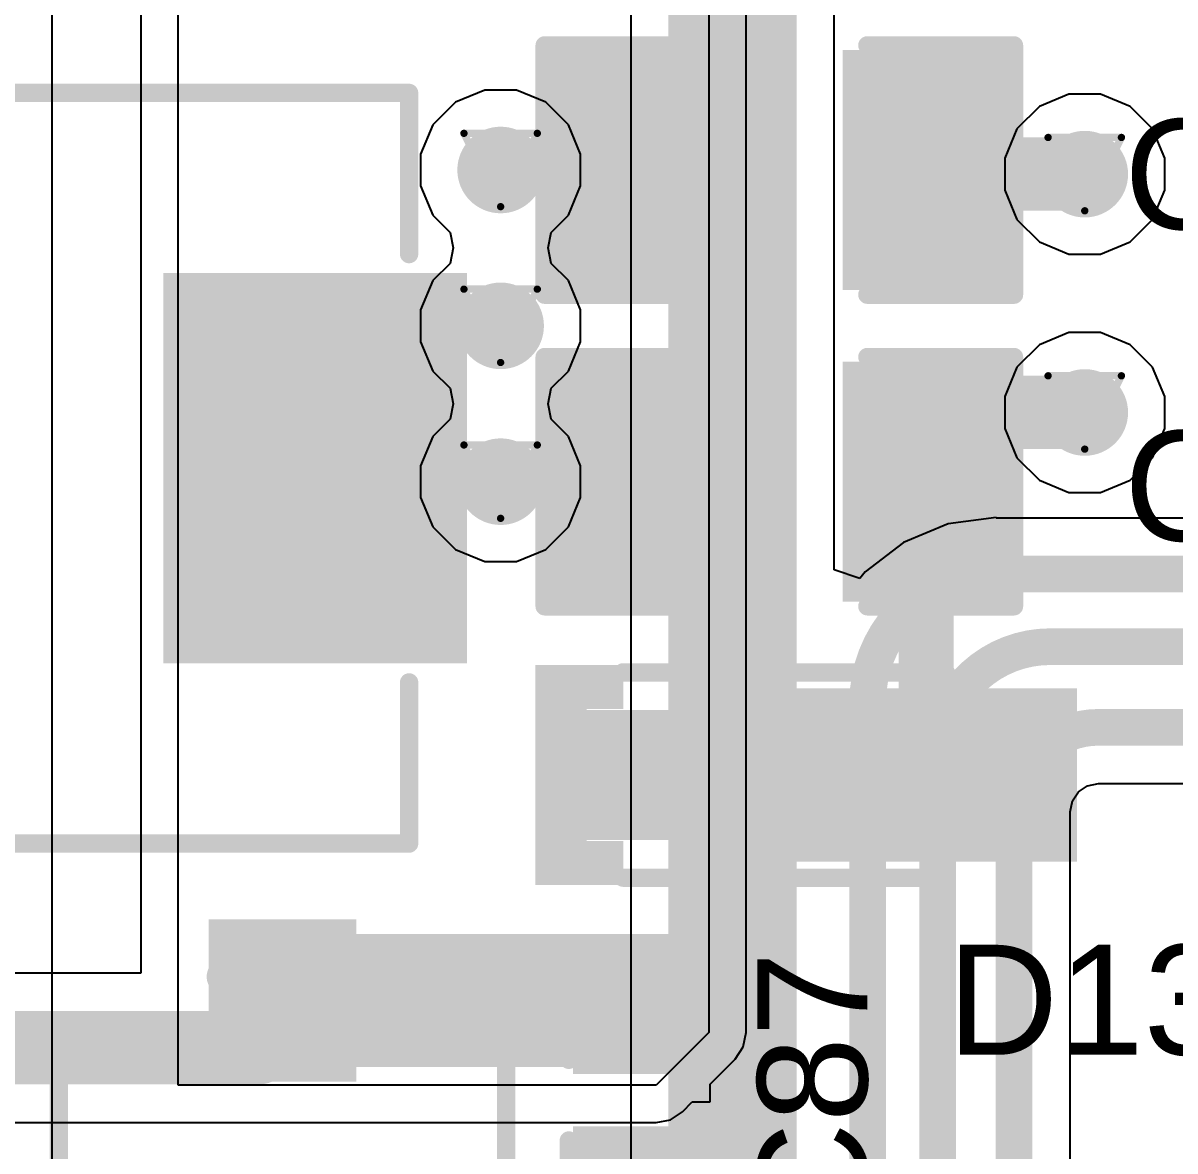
# Model space of a CAD drawing. Header units: inches. Extents: x 0 to 211, y 0 to 201.
# Drawn here: x 1.5648 to 1.8789, y 3.2425 to 3.5501 of the extents above; entities that cross this region are included whole.
import ezdxf

# ---------------------------------------------------------------- set-up
doc = ezdxf.new("R2010")
doc.units = ezdxf.units.IN
doc.header["$MEASUREMENT"] = 0
for name, color, linetype in [('Bottom Layer', 5, 'Continuous'), ('Drill Drawing', 1, 'Continuous'), ('Layer 1', 16, 'Continuous'), ('Layer 2', 76, 'Continuous'), ('Top Layer', 1, 'Continuous'), ('Top Overlay', 2, 'Continuous'), ('Top Paste', 8, 'Continuous'), ('Top Solder', 216, 'Continuous'), ('Via Holes', 16, 'Continuous')]:
    doc.layers.add(name, color=color, linetype=linetype)
doc.styles.add('Arial', font='', dxfattribs={"height": 0.2})
doc.styles.get('Arial').set_extended_font_data('Arial')

# ---------------------------------------------------------------- blocks, each defined once
blk = doc.blocks.new('M____SMP_25')
at = {"layer": 'Top Layer'}
for points in [[(-0.07677, 0.02165), (0.00197, 0.02165), (0.00197, -0.02165), (-0.07677, -0.02165)], [(0.02165, 0.01575), (0.05315, 0.01575), (0.05315, -0.01575), (0.02165, -0.01575)]]:
    blk.add_hatch(color=1, dxfattribs=at).paths.add_polyline_path(points)
at = {"layer": 'Top Overlay'}
for points in [[(0.04497, 0.018), (0.05597, 0.018), (0.05597, 0.03), (0.04497, 0.03)], [(0.06897, 0.03), (0.05497, 0.03), (0.05497, -0.03), (0.06897, -0.03)], [(0.04497, -0.03), (0.05597, -0.03), (0.05597, -0.018), (0.04497, -0.018)]]:
    blk.add_hatch(color=2, dxfattribs=at).paths.add_polyline_path(points)
at = {"layer": 'Top Paste'}
for points in [[(-0.07677, 0.02165), (0.00197, 0.02165), (0.00197, -0.02165), (-0.07677, -0.02165)], [(0.02165, 0.01575), (0.05315, 0.01575), (0.05315, -0.01575), (0.02165, -0.01575)]]:
    blk.add_hatch(color=8, dxfattribs=at).paths.add_polyline_path(points)
at = {"layer": 'Top Solder'}
for points in [[(-0.07877, 0.02365), (0.00397, 0.02365), (0.00397, -0.02365), (-0.07877, -0.02365)], [(0.01965, 0.01775), (0.05515, 0.01775), (0.05515, -0.01775), (0.01965, -0.01775)]]:
    blk.add_hatch(color=216, dxfattribs=at).paths.add_polyline_path(points)
at = {"layer": 'Top Overlay'}
for points in [[(0.045, 0.028, 0.005, 0.005, 0), (-0.043, 0.028, 0.005, 0.005, 0)], [(0.045, -0.028, 0.005, 0.005, 0), (-0.043, -0.028, 0.005, 0.005, 0)]]:
    blk.add_lwpolyline(points, format="xyseb", dxfattribs=at)
for points in [[(-0.04425, 0.028, 0.0025, 0.0025, 1), (-0.04175, 0.028, 0.0025, 0.0025, 1)], [(0.04375, 0.028, 0.0025, 0.0025, 1), (0.04625, 0.028, 0.0025, 0.0025, 1)], [(-0.04425, -0.028, 0.0025, 0.0025, 1), (-0.04175, -0.028, 0.0025, 0.0025, 1)], [(0.04375, -0.028, 0.0025, 0.0025, 1), (0.04625, -0.028, 0.0025, 0.0025, 1)]]:
    blk.add_lwpolyline(points, format="xyseb", close=True, dxfattribs=at)
blk = doc.blocks.new('SOT_23_59')
at = {"layer": 'Top Layer'}
for points in [[(-0.01614, 0.05748), (0.01614, 0.05748), (0.01614, 0.02126), (-0.01614, 0.02126)], [(-0.05354, -0.02126), (-0.02126, -0.02126), (-0.02126, -0.05748), (-0.05354, -0.05748)], [(0.02126, -0.02126), (0.05354, -0.02126), (0.05354, -0.05748), (0.02126, -0.05748)]]:
    blk.add_hatch(color=1, dxfattribs=at).paths.add_polyline_path(points)
at = {"layer": 'Top Paste'}
for points in [[(-0.01614, 0.05748), (0.01614, 0.05748), (0.01614, 0.02126), (-0.01614, 0.02126)], [(-0.05354, -0.02126), (-0.02126, -0.02126), (-0.02126, -0.05748), (-0.05354, -0.05748)], [(0.02126, -0.02126), (0.05354, -0.02126), (0.05354, -0.05748), (0.02126, -0.05748)]]:
    blk.add_hatch(color=8, dxfattribs=at).paths.add_polyline_path(points)
at = {"layer": 'Top Solder'}
for points in [[(-0.02014, 0.06148), (0.02014, 0.06148), (0.02014, 0.01726), (-0.02014, 0.01726)], [(-0.05754, -0.01726), (-0.01726, -0.01726), (-0.01726, -0.06148), (-0.05754, -0.06148)], [(0.01726, -0.01726), (0.05754, -0.01726), (0.05754, -0.06148), (0.01726, -0.06148)]]:
    blk.add_hatch(color=216, dxfattribs=at).paths.add_polyline_path(points)
at = {"layer": 'Top Overlay'}
for points in [[(-0.061, 0.032, 0.005, 0.005, 0), (-0.022, 0.032, 0.005, 0.005, 0)], [(-0.061, -0.023, 0.005, 0.005, 0), (-0.061, 0.032, 0.005, 0.005, 0)], [(0.022, 0.032, 0.005, 0.005, 0), (0.061, 0.032, 0.005, 0.005, 0)], [(0.061, -0.023, 0.005, 0.005, 0), (0.061, 0.032, 0.005, 0.005, 0)], [(-0.013, -0.031, 0.005, 0.005, 0), (0.013, -0.031, 0.005, 0.005, 0)], [(-0.066, -0.051, 0.005, 0.005, 0), (-0.066, -0.041, 0.005, 0.005, 0)], [(-0.066, -0.041, 0.005, 0.005, 0), (-0.061, -0.046, 0.005, 0.005, 0)], [(-0.066, -0.051, 0.005, 0.005, 0), (-0.061, -0.046, 0.005, 0.005, 0)]]:
    blk.add_lwpolyline(points, format="xyseb", dxfattribs=at)
for points in [[(-0.06225, 0.032, 0.0025, 0.0025, 1), (-0.05975, 0.032, 0.0025, 0.0025, 1)], [(-0.06225, 0.032, 0.0025, 0.0025, 1), (-0.05975, 0.032, 0.0025, 0.0025, 1)], [(-0.02325, 0.032, 0.0025, 0.0025, 1), (-0.02075, 0.032, 0.0025, 0.0025, 1)], [(0.02075, 0.032, 0.0025, 0.0025, 1), (0.02325, 0.032, 0.0025, 0.0025, 1)], [(0.05975, 0.032, 0.0025, 0.0025, 1), (0.06225, 0.032, 0.0025, 0.0025, 1)], [(0.05975, 0.032, 0.0025, 0.0025, 1), (0.06225, 0.032, 0.0025, 0.0025, 1)], [(-0.06225, -0.023, 0.0025, 0.0025, 1), (-0.05975, -0.023, 0.0025, 0.0025, 1)], [(0.05975, -0.023, 0.0025, 0.0025, 1), (0.06225, -0.023, 0.0025, 0.0025, 1)], [(-0.01425, -0.031, 0.0025, 0.0025, 1), (-0.01175, -0.031, 0.0025, 0.0025, 1)], [(0.01175, -0.031, 0.0025, 0.0025, 1), (0.01425, -0.031, 0.0025, 0.0025, 1)], [(-0.06725, -0.041, 0.0025, 0.0025, 1), (-0.06475, -0.041, 0.0025, 0.0025, 1)], [(-0.06725, -0.041, 0.0025, 0.0025, 1), (-0.06475, -0.041, 0.0025, 0.0025, 1)], [(-0.06225, -0.046, 0.0025, 0.0025, 1), (-0.05975, -0.046, 0.0025, 0.0025, 1)], [(-0.06225, -0.046, 0.0025, 0.0025, 1), (-0.05975, -0.046, 0.0025, 0.0025, 1)], [(-0.06725, -0.051, 0.0025, 0.0025, 1), (-0.06475, -0.051, 0.0025, 0.0025, 1)], [(-0.06725, -0.051, 0.0025, 0.0025, 1), (-0.06475, -0.051, 0.0025, 0.0025, 1)]]:
    blk.add_lwpolyline(points, format="xyseb", close=True, dxfattribs=at)
blk = doc.blocks.new('YSPI0518S_4R7M_221')
at = {"layer": 'Top Layer'}
for points in [[(-0.11811, 0.04921), (-0.04331, 0.04921), (-0.04331, -0.04921), (-0.11811, -0.04921)], [(0.04331, 0.04921), (0.11811, 0.04921), (0.11811, -0.04921), (0.04331, -0.04921)]]:
    blk.add_hatch(color=1, dxfattribs=at).paths.add_polyline_path(points)
at = {"layer": 'Top Paste'}
for points in [[(-0.11811, 0.04921), (-0.04331, 0.04921), (-0.04331, -0.04921), (-0.11811, -0.04921)], [(0.04331, 0.04921), (0.11811, 0.04921), (0.11811, -0.04921), (0.04331, -0.04921)]]:
    blk.add_hatch(color=8, dxfattribs=at).paths.add_polyline_path(points)
at = {"layer": 'Top Solder'}
for points in [[(-0.12211, 0.05321), (-0.03931, 0.05321), (-0.03931, -0.05321), (-0.12211, -0.05321)], [(0.03931, 0.05321), (0.12211, 0.05321), (0.12211, -0.05321), (0.03931, -0.05321)]]:
    blk.add_hatch(color=216, dxfattribs=at).paths.add_polyline_path(points)
at = {"layer": 'Top Overlay'}
for points in [[(-0.1063, 0.10236, 0.005, 0.005, 0), (0.1063, 0.10236, 0.005, 0.005, 0)], [(-0.1063, 0.0584, 0.005, 0.005, 0), (-0.1063, 0.10236, 0.005, 0.005, 0)], [(0.1063, 0.0584, 0.005, 0.005, 0), (0.1063, 0.10236, 0.005, 0.005, 0)], [(-0.1063, -0.10236, 0.005, 0.005, 0), (-0.1063, -0.0584, 0.005, 0.005, 0)], [(0.1063, -0.10236, 0.005, 0.005, 0), (0.1063, -0.0584, 0.005, 0.005, 0)], [(-0.1063, -0.10236, 0.005, 0.005, 0), (0.1063, -0.10236, 0.005, 0.005, 0)]]:
    blk.add_lwpolyline(points, format="xyseb", dxfattribs=at)
for points in [[(-0.10755, 0.10236, 0.0025, 0.0025, 1), (-0.10505, 0.10236, 0.0025, 0.0025, 1)], [(-0.10755, 0.10236, 0.0025, 0.0025, 1), (-0.10505, 0.10236, 0.0025, 0.0025, 1)], [(0.10505, 0.10236, 0.0025, 0.0025, 1), (0.10755, 0.10236, 0.0025, 0.0025, 1)], [(0.10505, 0.10236, 0.0025, 0.0025, 1), (0.10755, 0.10236, 0.0025, 0.0025, 1)], [(-0.10755, 0.0584, 0.0025, 0.0025, 1), (-0.10505, 0.0584, 0.0025, 0.0025, 1)], [(0.10505, 0.0584, 0.0025, 0.0025, 1), (0.10755, 0.0584, 0.0025, 0.0025, 1)], [(-0.10755, -0.0584, 0.0025, 0.0025, 1), (-0.10505, -0.0584, 0.0025, 0.0025, 1)], [(0.10505, -0.0584, 0.0025, 0.0025, 1), (0.10755, -0.0584, 0.0025, 0.0025, 1)], [(-0.10755, -0.10236, 0.0025, 0.0025, 1), (-0.10505, -0.10236, 0.0025, 0.0025, 1)], [(-0.10755, -0.10236, 0.0025, 0.0025, 1), (-0.10505, -0.10236, 0.0025, 0.0025, 1)], [(0.10505, -0.10236, 0.0025, 0.0025, 1), (0.10755, -0.10236, 0.0025, 0.0025, 1)], [(0.10505, -0.10236, 0.0025, 0.0025, 1), (0.10755, -0.10236, 0.0025, 0.0025, 1)]]:
    blk.add_lwpolyline(points, format="xyseb", close=True, dxfattribs=at)
blk = doc.blocks.new('C___0402_302')
at = {"layer": 'Top Layer'}
for points in [[(-0.0275, -0.0125), (-0.0275, 0.0125), (-0.0095, 0.0125), (-0.0095, -0.0125)], [(0.0095, -0.0125), (0.0095, 0.0125), (0.0275, 0.0125), (0.0275, -0.0125)]]:
    blk.add_hatch(color=1, dxfattribs=at).paths.add_polyline_path(points)
at = {"layer": 'Top Paste'}
for points in [[(-0.0275, -0.0125), (-0.0275, 0.0125), (-0.0095, 0.0125), (-0.0095, -0.0125)], [(0.0095, -0.0125), (0.0095, 0.0125), (0.0275, 0.0125), (0.0275, -0.0125)]]:
    blk.add_hatch(color=8, dxfattribs=at).paths.add_polyline_path(points)
at = {"layer": 'Top Solder'}
for points in [[(-0.02986, -0.01486), (-0.02986, 0.01486), (-0.00714, 0.01486), (-0.00714, -0.01486)], [(0.00714, -0.01486), (0.00714, 0.01486), (0.02986, 0.01486), (0.02986, -0.01486)]]:
    blk.add_hatch(color=216, dxfattribs=at).paths.add_polyline_path(points)
at = {"layer": 'Top Overlay'}
for points in [[(-0.031, 0.016, 0.005, 0.005, 0), (-0.011, 0.016, 0.005, 0.005, 0)], [(-0.031, 0.016, 0.005, 0.005, 0), (-0.031, -0.016, 0.005, 0.005, 0)], [(0.011, 0.016, 0.005, 0.005, 0), (0.031, 0.016, 0.005, 0.005, 0)], [(0.031, 0.016, 0.005, 0.005, 0), (0.031, -0.016, 0.005, 0.005, 0)], [(-0.031, -0.016, 0.005, 0.005, 0), (-0.011, -0.016, 0.005, 0.005, 0)], [(0.011, -0.016, 0.005, 0.005, 0), (0.031, -0.016, 0.005, 0.005, 0)]]:
    blk.add_lwpolyline(points, format="xyseb", dxfattribs=at)
for points in [[(-0.03225, 0.016, 0.0025, 0.0025, 1), (-0.02975, 0.016, 0.0025, 0.0025, 1)], [(-0.03225, 0.016, 0.0025, 0.0025, 1), (-0.02975, 0.016, 0.0025, 0.0025, 1)], [(-0.01225, 0.016, 0.0025, 0.0025, 1), (-0.00975, 0.016, 0.0025, 0.0025, 1)], [(0.00975, 0.016, 0.0025, 0.0025, 1), (0.01225, 0.016, 0.0025, 0.0025, 1)], [(0.02975, 0.016, 0.0025, 0.0025, 1), (0.03225, 0.016, 0.0025, 0.0025, 1)], [(0.02975, 0.016, 0.0025, 0.0025, 1), (0.03225, 0.016, 0.0025, 0.0025, 1)], [(-0.03225, -0.016, 0.0025, 0.0025, 1), (-0.02975, -0.016, 0.0025, 0.0025, 1)], [(-0.03225, -0.016, 0.0025, 0.0025, 1), (-0.02975, -0.016, 0.0025, 0.0025, 1)], [(-0.01225, -0.016, 0.0025, 0.0025, 1), (-0.00975, -0.016, 0.0025, 0.0025, 1)], [(0.00975, -0.016, 0.0025, 0.0025, 1), (0.01225, -0.016, 0.0025, 0.0025, 1)], [(0.02975, -0.016, 0.0025, 0.0025, 1), (0.03225, -0.016, 0.0025, 0.0025, 1)], [(0.02975, -0.016, 0.0025, 0.0025, 1), (0.03225, -0.016, 0.0025, 0.0025, 1)]]:
    blk.add_lwpolyline(points, format="xyseb", close=True, dxfattribs=at)
blk = doc.blocks.new('C___0805_321')
at = {"layer": 'Top Layer'}
for points in [[(-0.06, 0.03), (-0.02, 0.03), (-0.02, -0.03), (-0.06, -0.03)], [(0.02, 0.03), (0.06, 0.03), (0.06, -0.03), (0.02, -0.03)]]:
    blk.add_hatch(color=1, dxfattribs=at).paths.add_polyline_path(points)
at = {"layer": 'Top Paste'}
for points in [[(-0.06, 0.03), (-0.02, 0.03), (-0.02, -0.03), (-0.06, -0.03)], [(0.02, 0.03), (0.06, 0.03), (0.06, -0.03), (0.02, -0.03)]]:
    blk.add_hatch(color=8, dxfattribs=at).paths.add_polyline_path(points)
at = {"layer": 'Top Solder'}
for points in [[(-0.06276, 0.03276), (-0.01724, 0.03276), (-0.01724, -0.03276), (-0.06276, -0.03276)], [(0.01724, 0.03276), (0.06276, 0.03276), (0.06276, -0.03276), (0.01724, -0.03276)]]:
    blk.add_hatch(color=216, dxfattribs=at).paths.add_polyline_path(points)
at = {"layer": 'Top Overlay'}
for points in [[(-0.064, 0.034, 0.005, 0.005, 0), (-0.064, -0.034, 0.005, 0.005, 0)], [(-0.024, 0.034, 0.005, 0.005, 0), (-0.064, 0.034, 0.005, 0.005, 0)], [(0.064, 0.034, 0.005, 0.005, 0), (0.024, 0.034, 0.005, 0.005, 0)], [(0.064, 0.034, 0.005, 0.005, 0), (0.064, -0.034, 0.005, 0.005, 0)], [(-0.024, -0.034, 0.005, 0.005, 0), (-0.064, -0.034, 0.005, 0.005, 0)], [(0.064, -0.034, 0.005, 0.005, 0), (0.024, -0.034, 0.005, 0.005, 0)]]:
    blk.add_lwpolyline(points, format="xyseb", dxfattribs=at)
for points in [[(-0.06525, 0.034, 0.0025, 0.0025, 1), (-0.06275, 0.034, 0.0025, 0.0025, 1)], [(-0.06525, 0.034, 0.0025, 0.0025, 1), (-0.06275, 0.034, 0.0025, 0.0025, 1)], [(-0.02525, 0.034, 0.0025, 0.0025, 1), (-0.02275, 0.034, 0.0025, 0.0025, 1)], [(0.02275, 0.034, 0.0025, 0.0025, 1), (0.02525, 0.034, 0.0025, 0.0025, 1)], [(0.06275, 0.034, 0.0025, 0.0025, 1), (0.06525, 0.034, 0.0025, 0.0025, 1)], [(0.06275, 0.034, 0.0025, 0.0025, 1), (0.06525, 0.034, 0.0025, 0.0025, 1)], [(-0.06525, -0.034, 0.0025, 0.0025, 1), (-0.06275, -0.034, 0.0025, 0.0025, 1)], [(-0.06525, -0.034, 0.0025, 0.0025, 1), (-0.06275, -0.034, 0.0025, 0.0025, 1)], [(-0.02525, -0.034, 0.0025, 0.0025, 1), (-0.02275, -0.034, 0.0025, 0.0025, 1)], [(0.02275, -0.034, 0.0025, 0.0025, 1), (0.02525, -0.034, 0.0025, 0.0025, 1)], [(0.06275, -0.034, 0.0025, 0.0025, 1), (0.06525, -0.034, 0.0025, 0.0025, 1)], [(0.06275, -0.034, 0.0025, 0.0025, 1), (0.06525, -0.034, 0.0025, 0.0025, 1)]]:
    blk.add_lwpolyline(points, format="xyseb", close=True, dxfattribs=at)
blk = doc.blocks.new('C___0805_322')
at = {"layer": 'Top Layer'}
for points in [[(-0.06, 0.03), (-0.02, 0.03), (-0.02, -0.03), (-0.06, -0.03)], [(0.02, 0.03), (0.06, 0.03), (0.06, -0.03), (0.02, -0.03)]]:
    blk.add_hatch(color=1, dxfattribs=at).paths.add_polyline_path(points)
at = {"layer": 'Top Paste'}
for points in [[(-0.06, 0.03), (-0.02, 0.03), (-0.02, -0.03), (-0.06, -0.03)], [(0.02, 0.03), (0.06, 0.03), (0.06, -0.03), (0.02, -0.03)]]:
    blk.add_hatch(color=8, dxfattribs=at).paths.add_polyline_path(points)
at = {"layer": 'Top Solder'}
for points in [[(-0.06276, 0.03276), (-0.01724, 0.03276), (-0.01724, -0.03276), (-0.06276, -0.03276)], [(0.01724, 0.03276), (0.06276, 0.03276), (0.06276, -0.03276), (0.01724, -0.03276)]]:
    blk.add_hatch(color=216, dxfattribs=at).paths.add_polyline_path(points)
at = {"layer": 'Top Overlay'}
for points in [[(-0.024, 0.034, 0.005, 0.005, 0), (-0.064, 0.034, 0.005, 0.005, 0)], [(-0.064, 0.034, 0.005, 0.005, 0), (-0.064, -0.034, 0.005, 0.005, 0)], [(0.064, 0.034, 0.005, 0.005, 0), (0.024, 0.034, 0.005, 0.005, 0)], [(0.064, 0.034, 0.005, 0.005, 0), (0.064, -0.034, 0.005, 0.005, 0)], [(-0.024, -0.034, 0.005, 0.005, 0), (-0.064, -0.034, 0.005, 0.005, 0)], [(0.064, -0.034, 0.005, 0.005, 0), (0.024, -0.034, 0.005, 0.005, 0)]]:
    blk.add_lwpolyline(points, format="xyseb", dxfattribs=at)
for points in [[(-0.06525, 0.034, 0.0025, 0.0025, 1), (-0.06275, 0.034, 0.0025, 0.0025, 1)], [(-0.06525, 0.034, 0.0025, 0.0025, 1), (-0.06275, 0.034, 0.0025, 0.0025, 1)], [(-0.02525, 0.034, 0.0025, 0.0025, 1), (-0.02275, 0.034, 0.0025, 0.0025, 1)], [(0.02275, 0.034, 0.0025, 0.0025, 1), (0.02525, 0.034, 0.0025, 0.0025, 1)], [(0.06275, 0.034, 0.0025, 0.0025, 1), (0.06525, 0.034, 0.0025, 0.0025, 1)], [(0.06275, 0.034, 0.0025, 0.0025, 1), (0.06525, 0.034, 0.0025, 0.0025, 1)], [(-0.06525, -0.034, 0.0025, 0.0025, 1), (-0.06275, -0.034, 0.0025, 0.0025, 1)], [(-0.06525, -0.034, 0.0025, 0.0025, 1), (-0.06275, -0.034, 0.0025, 0.0025, 1)], [(-0.02525, -0.034, 0.0025, 0.0025, 1), (-0.02275, -0.034, 0.0025, 0.0025, 1)], [(0.02275, -0.034, 0.0025, 0.0025, 1), (0.02525, -0.034, 0.0025, 0.0025, 1)], [(0.06275, -0.034, 0.0025, 0.0025, 1), (0.06525, -0.034, 0.0025, 0.0025, 1)], [(0.06275, -0.034, 0.0025, 0.0025, 1), (0.06525, -0.034, 0.0025, 0.0025, 1)]]:
    blk.add_lwpolyline(points, format="xyseb", close=True, dxfattribs=at)

msp = doc.modelspace()

# ---------------------------------------------------------------- hatches: boundary and pattern name
at = {"layer": 'Bottom Layer'}
h = msp.add_hatch(color=5, dxfattribs=at)
edge = h.paths.add_edge_path()
edge.add_arc((1.695, 3.51), 0.01181, 0, 360)
h = msp.add_hatch(color=5, dxfattribs=at)
edge = h.paths.add_edge_path()
edge.add_arc((1.85429, 3.50887), 0.01181, 0, 360)
h = msp.add_hatch(color=5, dxfattribs=at)
edge = h.paths.add_edge_path()
edge.add_arc((1.695, 3.4675), 0.01181, 0, 360)
h = msp.add_hatch(color=5, dxfattribs=at)
edge = h.paths.add_edge_path()
edge.add_arc((1.85429, 3.44387), 0.01181, 0, 360)
h = msp.add_hatch(color=5, dxfattribs=at)
edge = h.paths.add_edge_path()
edge.add_arc((1.695, 3.425), 0.01181, 0, 360)
at = {"layer": 'Layer 1'}
h = msp.add_hatch(color=16, dxfattribs=at)
edge = h.paths.add_edge_path()
edge.add_arc((1.695, 3.51), 0.01181, 0, 360)
h = msp.add_hatch(color=16, dxfattribs=at)
edge = h.paths.add_edge_path()
edge.add_arc((1.85429, 3.50887), 0.01181, 0, 360)
h = msp.add_hatch(color=16, dxfattribs=at)
edge = h.paths.add_edge_path()
edge.add_arc((1.695, 3.4675), 0.01181, 0, 360)
h = msp.add_hatch(color=16, dxfattribs=at)
edge = h.paths.add_edge_path()
edge.add_arc((1.85429, 3.44387), 0.01181, 0, 360)
h = msp.add_hatch(color=16, dxfattribs=at)
edge = h.paths.add_edge_path()
edge.add_arc((1.695, 3.425), 0.01181, 0, 360)
at = {"layer": 'Layer 2'}
h = msp.add_hatch(color=76, dxfattribs=at)
edge = h.paths.add_edge_path()
edge.add_arc((1.695, 3.51), 0.01181, 0, 360)
h = msp.add_hatch(color=76, dxfattribs=at)
edge = h.paths.add_edge_path()
edge.add_arc((1.85429, 3.50887), 0.01181, 0, 360)
h = msp.add_hatch(color=76, dxfattribs=at)
edge = h.paths.add_edge_path()
edge.add_arc((1.695, 3.4675), 0.01181, 0, 360)
h = msp.add_hatch(color=76, dxfattribs=at)
edge = h.paths.add_edge_path()
edge.add_arc((1.85429, 3.44387), 0.01181, 0, 360)
h = msp.add_hatch(color=76, dxfattribs=at)
edge = h.paths.add_edge_path()
edge.add_arc((1.695, 3.425), 0.01181, 0, 360)
at = {"layer": 'Top Layer'}
h = msp.add_hatch(color=1, dxfattribs=at)
edge = h.paths.add_edge_path()
edge.add_arc((1.695, 3.51), 0.01181, 0, 360)
h = msp.add_hatch(color=1, dxfattribs=at)
edge = h.paths.add_edge_path()
edge.add_arc((1.85429, 3.50887), 0.01181, 0, 360)
h = msp.add_hatch(color=1, dxfattribs=at)
edge = h.paths.add_edge_path()
edge.add_arc((1.695, 3.4675), 0.01181, 0, 360)
h = msp.add_hatch(color=1, dxfattribs=at)
edge = h.paths.add_edge_path()
edge.add_arc((1.85429, 3.44387), 0.01181, 0, 360)
h = msp.add_hatch(color=1, dxfattribs=at)
edge = h.paths.add_edge_path()
edge.add_arc((1.695, 3.425), 0.01181, 0, 360)
msp.add_hatch(color=1, dxfattribs=at).paths.add_polyline_path([(1.61937, 3.2654), (1.7421, 3.2654), (1.7421, 3.30162), (1.61937, 3.30162)])
at = {"layer": 'Via Holes'}
h = msp.add_hatch(color=7, dxfattribs=at)
edge = h.paths.add_edge_path()
edge.add_arc((1.695, 3.51), 0.00591, 0, 360)
h = msp.add_hatch(color=7, dxfattribs=at)
edge = h.paths.add_edge_path()
edge.add_arc((1.85429, 3.50887), 0.00591, 0, 360)
h = msp.add_hatch(color=7, dxfattribs=at)
edge = h.paths.add_edge_path()
edge.add_arc((1.695, 3.4675), 0.00591, 0, 360)
h = msp.add_hatch(color=7, dxfattribs=at)
edge = h.paths.add_edge_path()
edge.add_arc((1.85429, 3.44387), 0.00591, 0, 360)
h = msp.add_hatch(color=7, dxfattribs=at)
edge = h.paths.add_edge_path()
edge.add_arc((1.695, 3.425), 0.00591, 0, 360)

# ---------------------------------------------------------------- linework, layer by layer
at = {"layer": 'Bottom Layer'}
for p, q in [((1.57274, 3.1624), (1.57274, 3.74996)), ((1.78598, 3.40092), (1.78598, 3.63749)), ((1.73051, 3.59064), (1.73051, 3.10226)), ((1.69066, 3.53181), (1.68265, 3.52849)), ((1.69934, 3.53181), (1.69066, 3.53181)), ((1.70735, 3.52849), (1.69934, 3.53181)), ((1.68265, 3.52849), (1.67651, 3.52235)), ((1.71349, 3.52235), (1.70735, 3.52849)), ((1.67651, 3.52235), (1.67319, 3.51434)), ((1.71681, 3.51434), (1.71349, 3.52235)), ((1.67319, 3.51434), (1.67319, 3.50566)), ((1.71681, 3.50566), (1.71681, 3.51434)), ((1.67319, 3.50566), (1.67651, 3.49765)), ((1.71349, 3.49765), (1.71681, 3.50566)), ((1.67651, 3.49765), (1.68119, 3.49296)), ((1.70881, 3.49296), (1.71349, 3.49765)), ((1.68119, 3.49296), (1.68207, 3.48875)), ((1.70793, 3.48875), (1.70881, 3.49296)), ((1.68207, 3.48875), (1.68119, 3.48454)), ((1.70881, 3.48454), (1.70793, 3.48875)), ((1.68119, 3.48454), (1.67651, 3.47985)), ((1.71349, 3.47985), (1.70881, 3.48454)), ((1.67651, 3.47985), (1.67319, 3.47184)), ((1.71681, 3.47184), (1.71349, 3.47985)), ((1.67319, 3.47184), (1.67319, 3.46316)), ((1.71681, 3.46316), (1.71681, 3.47184)), ((1.67319, 3.46316), (1.67651, 3.45515)), ((1.71349, 3.45515), (1.71681, 3.46316)), ((1.67651, 3.45515), (1.68119, 3.45046)), ((1.70881, 3.45046), (1.71349, 3.45515)), ((1.68119, 3.45046), (1.68207, 3.44625)), ((1.70793, 3.44625), (1.70881, 3.45046)), ((1.68207, 3.44625), (1.68119, 3.44204)), ((1.70881, 3.44204), (1.70793, 3.44625)), ((1.68119, 3.44204), (1.67651, 3.43735)), ((1.71349, 3.43735), (1.70881, 3.44204)), ((1.67651, 3.43735), (1.67319, 3.42934)), ((1.71681, 3.42934), (1.71349, 3.43735)), ((1.67319, 3.42934), (1.67319, 3.42066)), ((1.71681, 3.42066), (1.71681, 3.42934)), ((1.67319, 3.42066), (1.67651, 3.41265)), ((1.71349, 3.41265), (1.71681, 3.42066)), ((1.8301, 3.41521), (1.81705, 3.41349)), ((1.8301, 3.41507), (1.8301, 3.41521)), ((2.19079, 3.41507), (1.8301, 3.41507)), ((1.67651, 3.41265), (1.68265, 3.40651)), ((1.70735, 3.40651), (1.71349, 3.41265)), ((1.81705, 3.41349), (1.80488, 3.40845)), ((1.80488, 3.40845), (1.79443, 3.40044)), ((1.68265, 3.40651), (1.69066, 3.40319)), ((1.69934, 3.40319), (1.70735, 3.40651)), ((1.69066, 3.40319), (1.69934, 3.40319)), ((1.79298, 3.39855), (1.78598, 3.40092)), ((1.79443, 3.40044), (1.79298, 3.39855)), ((1.85507, 3.34206), (1.858, 3.34265)), ((1.858, 3.34265), (1.858, 3.34271)), ((1.858, 3.34271), (2.11793, 3.34271)), ((1.85094, 3.33793), (1.85259, 3.34041)), ((1.85259, 3.34041), (1.85507, 3.34206)), ((1.85035, 3.335), (1.85094, 3.33793)), ((1.85029, 3.007), (1.85029, 3.335)), ((1.85029, 3.335), (1.85035, 3.335))]:
    msp.add_line(p, q, dxfattribs=at)
for points in [[(1.75824, 3.10226, 0.035, 0.035, 0), (1.75824, 3.63749, 0.035, 0.035, 0)], [(1.79509, 3.36477, 0.01, 0.01, -0.414214), (1.8301, 3.39978, 0.01, 0.01, 0)], [(1.8301, 3.39978, 0.01, 0.01, 0), (2.19079, 3.39978, 0.01, 0.01, 0)], [(1.81422, 3.34936, 0.01, 0.01, -0.414214), (1.84485, 3.38, 0.01, 0.01, 0)], [(1.84485, 3.38, 0.01, 0.01, 0), (2.26937, 3.38, 0.01, 0.01, 0)], [(1.79509, 3.0357, 0.01, 0.01, 0), (1.79509, 3.36477, 0.01, 0.01, 0)], [(1.835, 3.335, 0.01, 0.01, -0.414214), (1.858, 3.358, 0.01, 0.01, 0)], [(1.858, 3.358, 0.01, 0.01, 0), (2.28179, 3.358, 0.01, 0.01, 0)], [(1.81422, 3.02392, 0.01, 0.01, 0), (1.81422, 3.34936, 0.01, 0.01, 0)], [(1.835, 3.007, 0.01, 0.01, 0), (1.835, 3.335, 0.01, 0.01, 0)]]:
    msp.add_lwpolyline(points, format="xyseb", dxfattribs=at)
for points in [[(1.8276, 3.39978, 0.005, 0.005, 1), (1.8326, 3.39978, 0.005, 0.005, 1)], [(1.8276, 3.39978, 0.005, 0.005, 1), (1.8326, 3.39978, 0.005, 0.005, 1)], [(1.84235, 3.38, 0.005, 0.005, 1), (1.84735, 3.38, 0.005, 0.005, 1)], [(1.84235, 3.38, 0.005, 0.005, 1), (1.84735, 3.38, 0.005, 0.005, 1)], [(1.79259, 3.36477, 0.005, 0.005, 1), (1.79759, 3.36477, 0.005, 0.005, 1)], [(1.79259, 3.36477, 0.005, 0.005, 1), (1.79759, 3.36477, 0.005, 0.005, 1)], [(1.8555, 3.358, 0.005, 0.005, 1), (1.8605, 3.358, 0.005, 0.005, 1)], [(1.8555, 3.358, 0.005, 0.005, 1), (1.8605, 3.358, 0.005, 0.005, 1)], [(1.81172, 3.34936, 0.005, 0.005, 1), (1.81672, 3.34936, 0.005, 0.005, 1)], [(1.81172, 3.34936, 0.005, 0.005, 1), (1.81672, 3.34936, 0.005, 0.005, 1)], [(1.8325, 3.335, 0.005, 0.005, 1), (1.8375, 3.335, 0.005, 0.005, 1)], [(1.8325, 3.335, 0.005, 0.005, 1), (1.8375, 3.335, 0.005, 0.005, 1)]]:
    msp.add_lwpolyline(points, format="xyseb", close=True, dxfattribs=at)
at = {"layer": 'Drill Drawing'}
for points in [[(1.685, 3.52, 0.002, 0.002, 0), (1.705, 3.52, 0.002, 0.002, 0)], [(1.685, 3.52, 0.002, 0.002, 0), (1.695, 3.5, 0.002, 0.002, 0)], [(1.695, 3.5, 0.002, 0.002, 0), (1.705, 3.52, 0.002, 0.002, 0)], [(1.84429, 3.51887, 0.002, 0.002, 0), (1.86429, 3.51887, 0.002, 0.002, 0)], [(1.84429, 3.51887, 0.002, 0.002, 0), (1.85429, 3.49887, 0.002, 0.002, 0)], [(1.85429, 3.49887, 0.002, 0.002, 0), (1.86429, 3.51887, 0.002, 0.002, 0)], [(1.685, 3.4775, 0.002, 0.002, 0), (1.705, 3.4775, 0.002, 0.002, 0)], [(1.685, 3.4775, 0.002, 0.002, 0), (1.695, 3.4575, 0.002, 0.002, 0)], [(1.695, 3.4575, 0.002, 0.002, 0), (1.705, 3.4775, 0.002, 0.002, 0)], [(1.84429, 3.45387, 0.002, 0.002, 0), (1.86429, 3.45387, 0.002, 0.002, 0)], [(1.84429, 3.45387, 0.002, 0.002, 0), (1.85429, 3.43387, 0.002, 0.002, 0)], [(1.85429, 3.43387, 0.002, 0.002, 0), (1.86429, 3.45387, 0.002, 0.002, 0)], [(1.685, 3.435, 0.002, 0.002, 0), (1.705, 3.435, 0.002, 0.002, 0)], [(1.685, 3.435, 0.002, 0.002, 0), (1.695, 3.415, 0.002, 0.002, 0)], [(1.695, 3.415, 0.002, 0.002, 0), (1.705, 3.435, 0.002, 0.002, 0)]]:
    msp.add_lwpolyline(points, format="xyseb", dxfattribs=at)
for points in [[(1.6845, 3.52, 0.001, 0.001, 1), (1.6855, 3.52, 0.001, 0.001, 1)], [(1.6845, 3.52, 0.001, 0.001, 1), (1.6855, 3.52, 0.001, 0.001, 1)], [(1.7045, 3.52, 0.001, 0.001, 1), (1.7055, 3.52, 0.001, 0.001, 1)], [(1.7045, 3.52, 0.001, 0.001, 1), (1.7055, 3.52, 0.001, 0.001, 1)], [(1.84379, 3.51887, 0.001, 0.001, 1), (1.84479, 3.51887, 0.001, 0.001, 1)], [(1.84379, 3.51887, 0.001, 0.001, 1), (1.84479, 3.51887, 0.001, 0.001, 1)], [(1.86379, 3.51887, 0.001, 0.001, 1), (1.86479, 3.51887, 0.001, 0.001, 1)], [(1.86379, 3.51887, 0.001, 0.001, 1), (1.86479, 3.51887, 0.001, 0.001, 1)], [(1.6945, 3.5, 0.001, 0.001, 1), (1.6955, 3.5, 0.001, 0.001, 1)], [(1.6945, 3.5, 0.001, 0.001, 1), (1.6955, 3.5, 0.001, 0.001, 1)], [(1.85379, 3.49887, 0.001, 0.001, 1), (1.85479, 3.49887, 0.001, 0.001, 1)], [(1.85379, 3.49887, 0.001, 0.001, 1), (1.85479, 3.49887, 0.001, 0.001, 1)], [(1.6845, 3.4775, 0.001, 0.001, 1), (1.6855, 3.4775, 0.001, 0.001, 1)], [(1.6845, 3.4775, 0.001, 0.001, 1), (1.6855, 3.4775, 0.001, 0.001, 1)], [(1.7045, 3.4775, 0.001, 0.001, 1), (1.7055, 3.4775, 0.001, 0.001, 1)], [(1.7045, 3.4775, 0.001, 0.001, 1), (1.7055, 3.4775, 0.001, 0.001, 1)], [(1.6945, 3.4575, 0.001, 0.001, 1), (1.6955, 3.4575, 0.001, 0.001, 1)], [(1.6945, 3.4575, 0.001, 0.001, 1), (1.6955, 3.4575, 0.001, 0.001, 1)], [(1.84379, 3.45387, 0.001, 0.001, 1), (1.84479, 3.45387, 0.001, 0.001, 1)], [(1.84379, 3.45387, 0.001, 0.001, 1), (1.84479, 3.45387, 0.001, 0.001, 1)], [(1.86379, 3.45387, 0.001, 0.001, 1), (1.86479, 3.45387, 0.001, 0.001, 1)], [(1.86379, 3.45387, 0.001, 0.001, 1), (1.86479, 3.45387, 0.001, 0.001, 1)], [(1.6845, 3.435, 0.001, 0.001, 1), (1.6855, 3.435, 0.001, 0.001, 1)], [(1.6845, 3.435, 0.001, 0.001, 1), (1.6855, 3.435, 0.001, 0.001, 1)], [(1.7045, 3.435, 0.001, 0.001, 1), (1.7055, 3.435, 0.001, 0.001, 1)], [(1.7045, 3.435, 0.001, 0.001, 1), (1.7055, 3.435, 0.001, 0.001, 1)], [(1.85379, 3.43387, 0.001, 0.001, 1), (1.85479, 3.43387, 0.001, 0.001, 1)], [(1.85379, 3.43387, 0.001, 0.001, 1), (1.85479, 3.43387, 0.001, 0.001, 1)], [(1.6945, 3.415, 0.001, 0.001, 1), (1.6955, 3.415, 0.001, 0.001, 1)], [(1.6945, 3.415, 0.001, 0.001, 1), (1.6955, 3.415, 0.001, 0.001, 1)]]:
    msp.add_lwpolyline(points, format="xyseb", close=True, dxfattribs=at)
at = {"layer": 'Layer 1'}
for p, q in [((1.69066, 3.53181), (1.68265, 3.52849)), ((1.69934, 3.53181), (1.69066, 3.53181)), ((1.70735, 3.52849), (1.69934, 3.53181)), ((1.68265, 3.52849), (1.67651, 3.52235)), ((1.71349, 3.52235), (1.70735, 3.52849)), ((1.67651, 3.52235), (1.67319, 3.51434)), ((1.71681, 3.51434), (1.71349, 3.52235)), ((1.67319, 3.51434), (1.67319, 3.50566)), ((1.71681, 3.50566), (1.71681, 3.51434)), ((1.67319, 3.50566), (1.67651, 3.49765)), ((1.71349, 3.49765), (1.71681, 3.50566)), ((1.67651, 3.49765), (1.68119, 3.49296)), ((1.70881, 3.49296), (1.71349, 3.49765)), ((1.68119, 3.49296), (1.68207, 3.48875)), ((1.70793, 3.48875), (1.70881, 3.49296)), ((1.68207, 3.48875), (1.68119, 3.48454)), ((1.70881, 3.48454), (1.70793, 3.48875)), ((1.68119, 3.48454), (1.67651, 3.47985)), ((1.71349, 3.47985), (1.70881, 3.48454)), ((1.67651, 3.47985), (1.67319, 3.47184)), ((1.71681, 3.47184), (1.71349, 3.47985)), ((1.67319, 3.47184), (1.67319, 3.46316)), ((1.71681, 3.46316), (1.71681, 3.47184)), ((1.67319, 3.46316), (1.67651, 3.45515)), ((1.71349, 3.45515), (1.71681, 3.46316)), ((1.67651, 3.45515), (1.68119, 3.45046)), ((1.70881, 3.45046), (1.71349, 3.45515)), ((1.68119, 3.45046), (1.68207, 3.44625)), ((1.70793, 3.44625), (1.70881, 3.45046)), ((1.68207, 3.44625), (1.68119, 3.44204)), ((1.70881, 3.44204), (1.70793, 3.44625)), ((1.68119, 3.44204), (1.67651, 3.43735)), ((1.71349, 3.43735), (1.70881, 3.44204)), ((1.67651, 3.43735), (1.67319, 3.42934)), ((1.71681, 3.42934), (1.71349, 3.43735)), ((1.67319, 3.42934), (1.67319, 3.42066)), ((1.71681, 3.42066), (1.71681, 3.42934)), ((1.67319, 3.42066), (1.67651, 3.41265)), ((1.71349, 3.41265), (1.71681, 3.42066)), ((1.67651, 3.41265), (1.68265, 3.40651)), ((1.70735, 3.40651), (1.71349, 3.41265)), ((1.68265, 3.40651), (1.69066, 3.40319)), ((1.69934, 3.40319), (1.70735, 3.40651)), ((1.69066, 3.40319), (1.69934, 3.40319))]:
    msp.add_line(p, q, dxfattribs=at)
at = {"layer": 'Layer 2'}
for p, q in [((1.84995, 3.53068), (1.84194, 3.52736)), ((1.85863, 3.53068), (1.84995, 3.53068)), ((1.86665, 3.52736), (1.85863, 3.53068)), ((1.84194, 3.52736), (1.8358, 3.52122)), ((1.87278, 3.52122), (1.86665, 3.52736)), ((1.8358, 3.52122), (1.83248, 3.5132)), ((1.8761, 3.5132), (1.87278, 3.52122)), ((1.83248, 3.5132), (1.83248, 3.50453)), ((1.8761, 3.50453), (1.8761, 3.5132)), ((1.83248, 3.50453), (1.8358, 3.49651)), ((1.87278, 3.49651), (1.8761, 3.50453)), ((1.8358, 3.49651), (1.84194, 3.49037)), ((1.86665, 3.49037), (1.87278, 3.49651)), ((1.84194, 3.49037), (1.84995, 3.48705)), ((1.85863, 3.48705), (1.86665, 3.49037)), ((1.84995, 3.48705), (1.85863, 3.48705)), ((1.84995, 3.46568), (1.84194, 3.46236)), ((1.85863, 3.46568), (1.84995, 3.46568)), ((1.86665, 3.46236), (1.85863, 3.46568)), ((1.84194, 3.46236), (1.8358, 3.45623)), ((1.87278, 3.45623), (1.86665, 3.46236)), ((1.8358, 3.45623), (1.83248, 3.44821)), ((1.8761, 3.44821), (1.87278, 3.45623)), ((1.83248, 3.44821), (1.83248, 3.43953)), ((1.8761, 3.43953), (1.8761, 3.44821)), ((1.83248, 3.43953), (1.8358, 3.43152)), ((1.87278, 3.43152), (1.8761, 3.43953)), ((1.8358, 3.43152), (1.84194, 3.42538)), ((1.86665, 3.42538), (1.87278, 3.43152)), ((1.84194, 3.42538), (1.84995, 3.42206)), ((1.85863, 3.42206), (1.86665, 3.42538)), ((1.84995, 3.42206), (1.85863, 3.42206))]:
    msp.add_line(p, q, dxfattribs=at)
at = {"layer": 'Top Layer'}
for p, q in [((1.59685, 3.57697), (1.59685, 3.291)), ((1.60705, 3.2604), (1.60705, 3.57697)), ((1.75175, 3.57697), (1.75175, 3.27475)), ((1.76194, 3.27475), (1.76194, 3.57697)), ((1.59685, 3.291), (1.40545, 3.291)), ((1.75175, 3.27475), (1.7374, 3.2604)), ((1.76117, 3.27085), (1.76194, 3.27475)), ((1.75896, 3.26754), (1.76117, 3.27085)), ((1.7521, 3.26069), (1.75896, 3.26754)), ((1.7374, 3.2604), (1.60705, 3.2604)), ((1.7521, 3.25584), (1.7521, 3.26069)), ((1.74461, 3.25319), (1.74726, 3.25584)), ((1.74726, 3.25584), (1.7521, 3.25584)), ((1.7413, 3.25098), (1.74461, 3.25319)), ((1.40545, 3.25022), (1.60696, 3.25022)), ((1.60696, 3.25022), (1.60705, 3.2502)), ((1.60705, 3.2502), (1.7374, 3.2502)), ((1.7374, 3.2502), (1.7413, 3.25098))]:
    msp.add_line(p, q, dxfattribs=at)
for points in [[(1.81213, 3.50887, 0.02, 0.02, 0), (1.85429, 3.50887, 0.02, 0.02, 0)], [(1.811, 3.50999, 0.015, 0.015, 0), (1.81213, 3.50887, 0.015, 0.015, 0)], [(1.81213, 3.44387, 0.02, 0.02, 0), (1.85429, 3.44387, 0.02, 0.02, 0)], [(1.811, 3.345, 0.015, 0.015, 0), (1.811, 3.425, 0.015, 0.015, 0)], [(1.811, 3.425, 0.015, 0.015, 0), (1.81213, 3.42387, 0.015, 0.015, 0)], [(1.8108, 3.345, 0.015, 0.015, 0), (1.811, 3.345, 0.015, 0.015, 0)], [(1.61983, 3.29, 0.01, 0.01, -0.198912), (1.63551, 3.28351, 0.01, 0.01, 0)], [(1.38234, 3.27061, 0.02, 0.02, 0), (1.62886, 3.27061, 0.02, 0.02, 0)]]:
    msp.add_lwpolyline(points, format="xyseb", dxfattribs=at)
for points in [[(1.80713, 3.50887, 0.01, 0.01, 1), (1.81713, 3.50887, 0.01, 0.01, 1)], [(1.84929, 3.50887, 0.01, 0.01, 1), (1.85929, 3.50887, 0.01, 0.01, 1)], [(1.80725, 3.50999, 0.0075, 0.0075, 1), (1.81475, 3.50999, 0.0075, 0.0075, 1)], [(1.80838, 3.50887, 0.0075, 0.0075, 1), (1.81588, 3.50887, 0.0075, 0.0075, 1)], [(1.80713, 3.44387, 0.01, 0.01, 1), (1.81713, 3.44387, 0.01, 0.01, 1)], [(1.84929, 3.44387, 0.01, 0.01, 1), (1.85929, 3.44387, 0.01, 0.01, 1)], [(1.80725, 3.425, 0.0075, 0.0075, 1), (1.81475, 3.425, 0.0075, 0.0075, 1)], [(1.80725, 3.425, 0.0075, 0.0075, 1), (1.81475, 3.425, 0.0075, 0.0075, 1)], [(1.80838, 3.42387, 0.0075, 0.0075, 1), (1.81588, 3.42387, 0.0075, 0.0075, 1)], [(1.80705, 3.345, 0.0075, 0.0075, 1), (1.81455, 3.345, 0.0075, 0.0075, 1)], [(1.80725, 3.345, 0.0075, 0.0075, 1), (1.81475, 3.345, 0.0075, 0.0075, 1)], [(1.80725, 3.345, 0.0075, 0.0075, 1), (1.81475, 3.345, 0.0075, 0.0075, 1)], [(1.61733, 3.29, 0.005, 0.005, 1), (1.62233, 3.29, 0.005, 0.005, 1)], [(1.63301, 3.28351, 0.005, 0.005, 1), (1.63801, 3.28351, 0.005, 0.005, 1)], [(1.62386, 3.27061, 0.01, 0.01, 1), (1.63386, 3.27061, 0.01, 0.01, 1)]]:
    msp.add_lwpolyline(points, format="xyseb", close=True, dxfattribs=at)

# ---------------------------------------------------------------- block references
for name, p, rotation in [('C___0805_322', (1.771, 3.50999), 180), ('C___0805_321', (1.771, 3.425), 180), ('M____SMP_25', (1.7734, 3.345), 180), ('C___0402_302', (1.7296, 3.25634), 90)]:
    msp.add_blockref(name, p, dxfattribs=dict(rotation=rotation))
for name, p in [('YSPI0518S_4R7M_221', (1.56374, 3.42866)), ('SOT_23_59', (1.63551, 3.24414))]:
    msp.add_blockref(name, p)

# ---------------------------------------------------------------- texts
at = {"layer": 'Top Overlay', "style": 'Arial'}
for s, p in [('C67', (1.86501, 3.49387)), ('C68', (1.86501, 3.40888)), ('D13', (1.8168, 3.26872))]:
    msp.add_text(s, height=0.03, dxfattribs=at).set_placement(p)
msp.add_text('C87', height=0.03, rotation=90, dxfattribs=at).set_placement((1.795, 3.22001))

doc.saveas('drawing.dxf')
